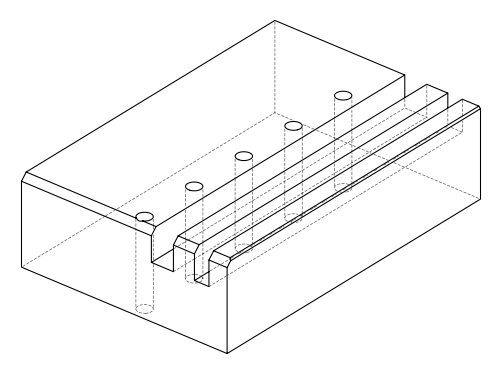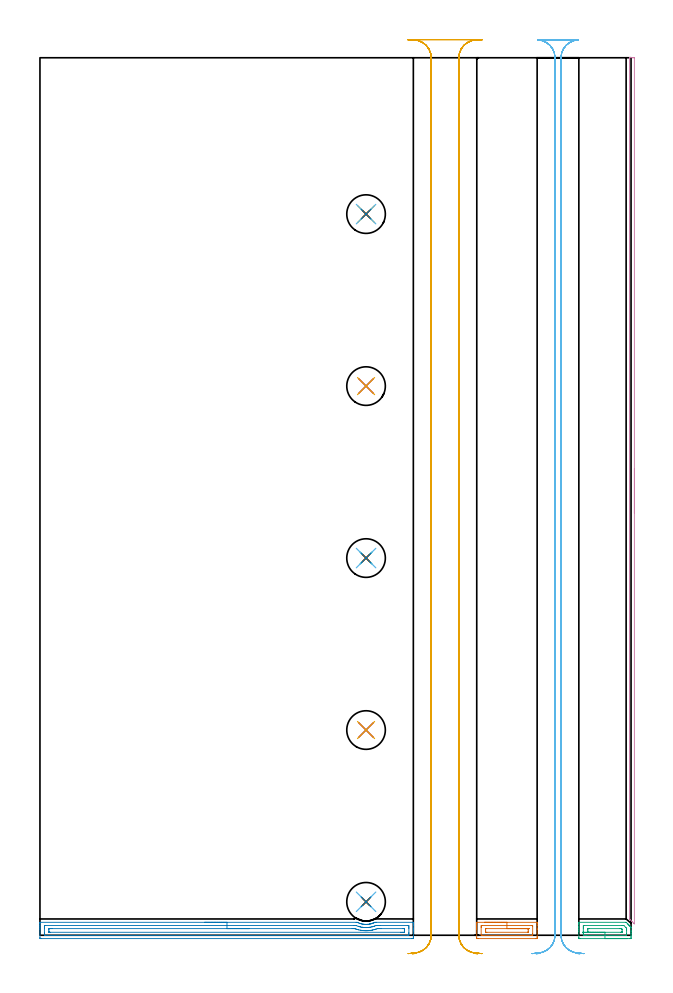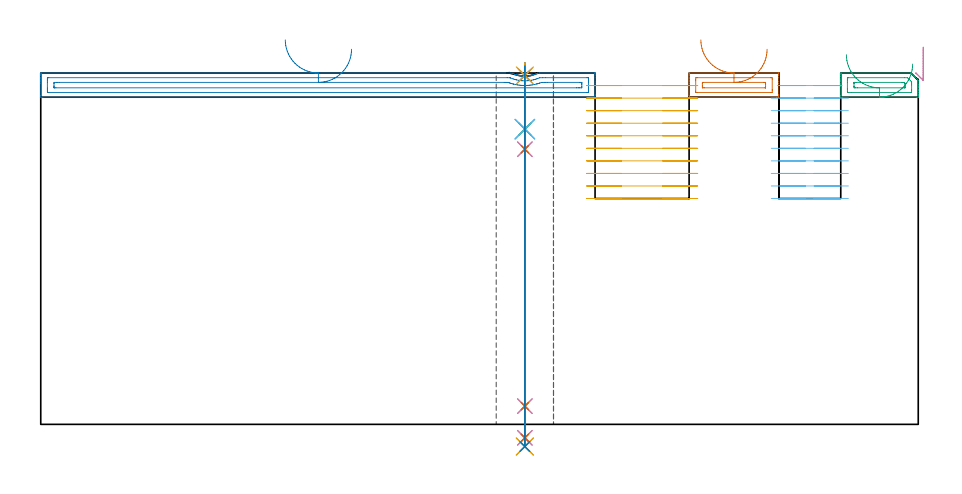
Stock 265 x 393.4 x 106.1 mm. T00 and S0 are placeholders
(PLAN: 26 operations, 17 tool changes, 50.5 min)
(1 AREA_MILL | FG_CHAMFER_SURFACE | UGT0205_001 | 0.85 min | 966 mm3)
(2 AREA_MILL_1 | FG_CHAMFER_SURFACE_1 | UGT0205_001 | 4.22 min | 4583 mm3)
(3 AREA_MILL_2 | FG_CHAMFER_SURFACE_2 | UGT0205_001 | 0.75 min | 745 mm3)
(4 AREA_MILL_3 | FG_CHAMFER_SURFACE_3 | UGT0205_001 | 3.25 min | 937 mm3)
(5 MILL_RECTANGULAR_SLOT | SLOT_RECTANGULAR | NXT0201_012 | Follow Part, ap 4, ae 75% | 18.55 min | 423202 mm3)
(6 MILL_RECTANGULAR_SLOT_1 | SLOT_RECTANGULAR_1 | NXT0201_012 | Follow Part, ap 4, ae 75% | 17.32 min | 278583 mm3)
(7 SPOT_DRILL | STEP1HOLE | NXT0321_9005460120000 | 0.03 min | 5 mm3)
(8 SPOT_DRILL_1 | STEP1HOLE_1 | NXT0321_9005460120000 | 0.03 min | 22 mm3)
(9 SPOT_DRILL_2 | STEP1HOLE_2 | NXT0321_9005460120000 | 0.03 min | 10 mm3)
(10 SPOT_DRILL_3 | STEP1HOLE_3 | NXT0321_9005460120000 | 0.03 min | 0 mm3)
(11 SPOT_DRILL_4 | STEP1HOLE_4 | NXT0321_9005460120000 | 0.03 min | 13 mm3)
(12 DRILL_BLIND_HOLE_INTO_CENTER | STEP1HOLE | NXT0301_084 | 0.08 min | 1552 mm3)
(13 GUN_DRILL_THROUGH_HOLE | STEP1HOLE | UGT0307_008 | 0.54 min | 8572 mm3)
(14 DRILL_TO_ENLARGE_THROUGH_HOLE | STEP1HOLE | UGT0301_244 | 0.46 min | 14769 mm3)
(15 DRILL_BLIND_HOLE_INTO_CENTER_1 | STEP1HOLE_1 | NXT0301_084 | 0.08 min | 1544 mm3)
(16 GUN_DRILL_THROUGH_HOLE_1 | STEP1HOLE_1 | UGT0307_008 | 0.54 min | 8612 mm3)
(17 DRILL_TO_ENLARGE_THROUGH_HOLE_1 | STEP1HOLE_1 | UGT0301_244 | 0.46 min | 14733 mm3)
(18 DRILL_BLIND_HOLE_INTO_CENTER_2 | STEP1HOLE_2 | NXT0301_084 | 0.08 min | 1548 mm3)
(19 GUN_DRILL_THROUGH_HOLE_2 | STEP1HOLE_2 | UGT0307_008 | 0.54 min | 8583 mm3)
(20 DRILL_TO_ENLARGE_THROUGH_HOLE_2 | STEP1HOLE_2 | UGT0301_244 | 0.46 min | 14769 mm3)
(21 DRILL_BLIND_HOLE_INTO_CENTER_3 | STEP1HOLE_3 | NXT0301_084 | 0.08 min | 1555 mm3)
(22 GUN_DRILL_THROUGH_HOLE_3 | STEP1HOLE_3 | UGT0307_008 | 0.54 min | 8581 mm3)
(23 DRILL_TO_ENLARGE_THROUGH_HOLE_3 | STEP1HOLE_3 | UGT0301_244 | 0.46 min | 14767 mm3)
(24 DRILL_BLIND_HOLE_INTO_CENTER_4 | STEP1HOLE_4 | NXT0301_084 | 0.08 min | 1567 mm3)
(25 GUN_DRILL_THROUGH_HOLE_4 | STEP1HOLE_4 | UGT0307_008 | 0.54 min | 8549 mm3)
(26 DRILL_TO_ENLARGE_THROUGH_HOLE_4 | STEP1HOLE_4 | UGT0301_244 | 0.46 min | 14768 mm3)
(TOOL UGT0205_001 | Chamfer Mill 20 x 3 x 45 deg. | D20 FL50 Z2)
(TOOL NXT0201_012 | ENDMILL 16mm [2P460-1600-NA 1630] | D16 FL38 Z6)
(TOOL NXT0321_9005460120000 | NC Spot Drill, 142deg, 12mm, Carbide, Uncoated | D12 PA142 FL30 Z2)
(TOOL NXT0301_084 | Carbide Drill 11.3mm [860.1-1130-034A1-MM 2214] | D11.3 PA140 FL55 Z2)
(TOOL UGT0307_008 | Gun Drill 11 mm | D11 PA130 FL24 Z1)
(TOOL UGT0301_244 | Twist Drill 17.3 mm | D17.3 PA118 FL130 Z2)
(OP 1 AREA_MILL)
G17 G21 G94 G90
T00 M6
G54
G17 G0 G90 X199.35 Y5.8 S1061 M3
G43 Z116.1 H0
G94 G1 X199.388 Z115.228 F250.
X199.502 Z114.363
X199.691 Z113.512
X199.953 Z112.68
X200.287 Z111.874
X200.69 Z111.1
X201.159 Z110.364
X201.69 Z109.672
X202.279 Z109.029
X202.922 Z108.44
X203.614 Z107.908
X204.35 Z107.44
X205.124 Z107.037
X205.93 Z106.703
X206.762 Z106.441
X207.614 Z106.252
X208.478 Z106.138
X209.35 Z106.1
X222.739
X222.89 Y5.797 Z106.088
X222.893 Y5.766 Z106.057
X222.9 Y5.408 Z105.708
Y5.011 Z105.31
Y4.37 Z104.665
Y3.161 Z103.458
Y2.594 Z102.888
Y-0.674 Z99.623
X222.898 Y-0.958 Z99.339
X222.892 Y-1.491 Z98.806
X222.832 Y-1.494 Z98.803
X222.293 Y-1.5 Z98.8
X196.407
X195.868 Y-1.494 Z98.803
X195.808 Y-1.491 Z98.806
X195.8 Y-0.958 Z99.339
Y2.594 Z102.888
Y3.161 Z103.458
Y3.482 Z103.778
Y4.049 Z104.346
Y4.37 Z104.665
Y5.011 Z105.31
Y5.409 Z105.708
X195.807 Y5.766 Z106.057
X195.81 Y5.797 Z106.088
X195.961 Y5.8 Z106.1
X209.35
Y4.386 Z104.686
X220.507 Y4.385 Z104.685
X220.89 Y4.37 Z104.67
X220.899 Y3.981 Z104.281
X220.9 Y0.818 Z101.118
X220.899 Y0.429 Z100.729
X220.89 Y-0.07 Z100.23
X220.523 Y-0.085 Z100.215
X220.507 Y-0.086 Z100.214
X198.193 Y-0.085 Z100.215
X197.81 Y-0.07 Z100.23
X197.801 Y0.319 Z100.619
X197.8 Y3.482 Z103.782
X197.801 Y3.871 Z104.171
X197.81 Y4.37 Z104.67
X198.177 Y4.385 Z104.685
X198.193 Y4.386 Z104.686
X209.35
Y2.972 Z103.272
X218.343 Y2.971 Z103.271
X218.722 Y2.969 Z103.269
X218.848 Y2.967 Z103.267
X218.885 Y2.965 Z103.265
X218.891 Y2.888 Z103.188
X218.896 Y2.771 Z103.071
X218.899 Y2.594 Z102.894
X218.9 Y2.417 Z102.717
Y1.706 Z102.006
X218.899 Y1.53 Z101.83
X218.893 Y1.353 Z101.653
X218.89 Y1.334 Z101.634
X218.886 Y1.332 Z101.632
X218.864 Y1.33 Z101.63
X218.817 Y1.329 Z101.629
X218.722 Y1.328 Z101.628
X200.357 Y1.329 Z101.629
X199.978 Y1.331 Z101.631
X199.852 Y1.333 Z101.633
X199.815 Y1.335 Z101.635
X199.809 Y1.412 Z101.712
X199.804 Y1.529 Z101.829
X199.801 Y1.706 Z102.006
X199.8 Y1.883 Z102.183
Y2.594 Z102.894
X199.801 Y2.77 Z103.07
X199.807 Y2.947 Z103.247
X199.81 Y2.966 Z103.266
X199.814 Y2.968 Z103.268
X199.836 Y2.97 Z103.27
X199.883 Y2.971 Z103.271
X199.978
X209.35 Y2.972 Z103.272
X210.222 Z103.31
X211.087 Z103.423
X211.938 Z103.612
X212.77 Z103.875
X213.576 Z104.208
X214.35 Z104.611
X215.086 Z105.08
X215.778 Z105.611
X216.421 Z106.2
X217.01 Z106.844
X217.542 Z107.536
X218.01 Z108.272
X218.413 Y2.971 Z109.045
X218.747 Z109.851
X219.009 Z110.683
X219.198 Z111.535
X219.312 Z112.4
X219.35 Z113.271
G0 Z116.1
M5
M2
(OP 2 AREA_MILL_1)
G17 G21 G94 G90
T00 M6
G54
G17 G0 G90 X73.848 Y5.8 S1061 M3
G43 Z116.1 H0
G94 G1 X73.886 Z115.228 F250.
X74. Z114.363
X74.188 Z113.512
X74.451 Z112.68
X74.785 Z111.874
X75.187 Z111.1
X75.656 Z110.364
X76.187 Z109.672
X76.777 Z109.029
X77.42 Z108.44
X78.112 Z107.908
X78.848 Z107.44
X79.621 Z107.037
X80.427 Z106.703
X81.259 Z106.441
X82.111 Z106.252
X82.976 Z106.138
X83.848 Z106.1
X141.768
X142.274 Y5.797 Z106.088
X142.463 Y5.704 Z106.003
X142.6 Y5.64 Z105.938
X143.044 Y5.456 Z105.753
X143.462 Y5.304 Z105.603
X143.492 Y5.293 Z105.592
X143.555 Y5.275 Z105.572
X143.611 Y5.258 Z105.556
X143.937 Y5.16 Z105.46
X144.15 Y5.108 Z105.407
X144.385 Y5.05 Z105.35
X144.76 Y4.974 Z105.273
X144.84 Y4.962 Z105.261
X145.018 Y4.935 Z105.234
X145.277 Y4.905 Z105.203
X145.341 Y4.901 Z105.196
X145.723 Y4.871 Z105.169
X145.759 Y4.869 Z105.167
X145.886 Y4.866 Z105.16
X145.977 Y4.861 Z105.156
X146.169 Y4.853 Z105.148
X146.463 Y4.864 Z105.156
X146.616 Y4.867 Z105.163
X146.645 Y4.869 Z105.165
X146.802 Y4.883 Z105.176
X146.93 Y4.892 Z105.189
X147.062 Y4.903 Z105.199
X147.128 Y4.911 Z105.207
X147.64 Y4.974 Z105.273
X147.833 Y5.012 Z105.311
X147.954 Y5.037 Z105.334
X148.021 Y5.054 Z105.349
X148.402 Y5.145 Z105.441
X148.468 Y5.164 Z105.461
X148.549 Y5.187 Z105.485
X148.791 Y5.258 Z105.555
X148.847 Y5.274 Z105.571
X148.915 Y5.299 Z105.594
X149.192 Y5.396 Z105.694
X149.295 Y5.432 Z105.731
X149.411 Y5.48 Z105.778
X149.739 Y5.614 Z105.911
X149.808 Y5.647 Z105.943
X149.928 Y5.702 Z106.
X149.985 Y5.73 Z106.022
X150.134 Y5.801 Z106.082
X150.702 Y5.8 Z106.1
X167.229
X167.39 Y5.797 Z106.088
X167.393 Y5.764 Z106.055
X167.4 Y5.384 Z105.683
Y5.051 Z105.351
Y4.37 Z104.665
Y3.141 Z103.438
Y2.594 Z102.888
Y1.98 Z102.275
Y-0.684 Z99.613
X167.398 Y-0.958 Z99.339
X167.392 Y-1.492 Z98.806
X167.322 Y-1.494 Z98.803
X166.782 Y-1.5 Z98.8
X0.618
X0.078 Y-1.494 Z98.803
X0.008 Y-1.492 Z98.806
X0. Y-0.958 Z99.339
Y2.594 Z102.888
Y3.141 Z103.438
Y3.482 Z103.778
Y4.029 Z104.325
Y4.37 Z104.665
Y5.051 Z105.351
Y5.384 Z105.684
X0.007 Y5.764 Z106.055
X0.01 Y5.797 Z106.088
X0.171 Y5.8 Z106.1
X83.848
Y4.386 Z104.686
X140.875 Y4.385 Z104.685
X141.687 Y4.37 Z104.67
X141.768 Y4.343 Z104.643
X141.811 Y4.327 Z104.627
X142.661 Y4.014 Z104.314
X143.175 Y3.859 Z104.159
X143.555 Y3.76 Z104.06
X143.641 Y3.74 Z104.04
X144.378 Y3.587 Z103.887
X144.415 Y3.58 Z103.88
X144.448 Y3.576 Z103.876
X145.267 Y3.482 Z103.782
X145.341 Y3.476 Z103.776
X145.347
X146.235 Y3.442 Z103.742
X146.275 Y3.441 Z103.741
X147.118 Y3.482 Z103.782
X147.127 Y3.483 Z103.783
X147.927 Y3.575 Z103.875
X148.021 Y3.588 Z103.888
X148.08 Y3.598 Z103.898
X148.781 Y3.748 Z104.048
X148.915 Y3.78 Z104.08
X149.381 Y3.907 Z104.207
X149.808 Y4.039 Z104.339
X150.053 Y4.126 Z104.426
X150.705 Y4.373 Z104.673
X151.595 Y4.38 Z104.68
X152.472 Y4.386 Z104.686
X164.995 Y4.385 Z104.685
X165.39 Y4.37 Z104.67
X165.397 Y3.97 Z104.27
X165.399 Y3.482 Z103.782
X165.4 Y3.08 Z103.38
Y1.304 Z101.604
X165.399 Y0.818 Z101.118
X165.398 Y0.418 Z100.718
X165.39 Y-0.07 Z100.23
X165.011 Y-0.085 Z100.215
X164.995
X2.405
X2.01 Y-0.07 Z100.23
X2.003 Y0.33 Z100.63
X2.001 Y0.818 Z101.118
X2. Y1.22 Z101.52
Y2.996 Z103.296
X2.001 Y3.482 Z103.782
X2.002 Y3.882 Z104.182
X2.01 Y4.37 Z104.67
X2.389 Y4.385 Z104.685
X2.405
X83.848 Y4.386 Z104.686
Y2.972 Z103.272
X139.981 Y2.971 Z103.271
X140.497 Y2.969 Z103.269
X140.875 Y2.964 Z103.264
X141.132 Y2.959 Z103.259
X141.534 Y2.827 Z103.127
X141.768 Y2.748 Z103.048
X142.259 Y2.594 Z102.894
X142.661 Y2.485 Z102.785
X142.809 Y2.447 Z102.747
X143.555 Y2.288 Z102.588
X143.939 Y2.212 Z102.512
X144.448 Y2.149 Z102.449
X144.953 Y2.092 Z102.392
X145.341 Y2.066 Z102.366
X145.897 Y2.041 Z102.341
X146.235 Y2.03 Z102.33
X146.779 Y2.053 Z102.353
X147.128 Y2.072 Z102.372
X147.613 Y2.113 Z102.413
X148.021 Y2.159 Z102.459
X148.413 Y2.205 Z102.505
X148.915 Y2.301 Z102.601
X149.158 Y2.352 Z102.652
X149.808 Y2.504 Z102.804
X149.881 Y2.522 Z102.822
X150.144 Y2.594 Z102.894
X150.568 Y2.727 Z103.027
X150.702 Y2.771 Z103.071
X151.232 Y2.955 Z103.255
X151.595 Y2.964 Z103.264
X152.111 Y2.969 Z103.269
X152.488 Y2.971 Z103.271
X153.002 Y2.972 Z103.272
X162.829 Y2.971 Z103.271
X163.208 Y2.969 Z103.269
X163.335 Y2.967 Z103.267
X163.376 Y2.965 Z103.265
X163.39 Y2.954 Z103.254
X163.393 Y2.911 Z103.211
X163.397 Y2.784 Z103.084
X163.399 Y2.594 Z102.894
X163.4 Y2.404 Z102.704
X163.398 Y1.706 Z102.006
X163.397 Y1.519 Z101.819
X163.389 Y1.335 Z101.635
X163.208 Y1.333 Z101.633
X162.694 Y1.33 Z101.63
X162.315 Y1.329 Z101.629
X161.802 Y1.328 Z101.628
X4.571 Y1.329 Z101.629
X4.191 Y1.331 Z101.631
X4.065 Y1.333 Z101.633
X4.024 Y1.335 Z101.635
X4.01 Y1.346 Z101.646
X4.007 Y1.389 Z101.689
X4.003 Y1.516 Z101.816
X4.001 Y1.706 Z102.006
X4. Y1.896 Z102.196
X4.002 Y2.594 Z102.894
X4.003 Y2.781 Z103.081
X4.011 Y2.964 Z103.264
X4.191 Y2.967 Z103.267
X4.706 Y2.97 Z103.27
X5.085 Y2.971 Z103.271
X5.598 Y2.972 Z103.272
X83.848
X84.719 Z103.31
X85.584 Z103.423
X86.436 Z103.612
X87.268 Z103.875
X88.074 Z104.208
X88.848 Z104.611
X89.583 Z105.08
X90.275 Z105.611
X90.919 Z106.201
X91.508 Z106.844
X92.039 Z107.536
X92.508 Z108.272
X92.911 Z109.045
X93.245 Z109.851
X93.507 Z110.683
X93.696 Z111.535
X93.81 Z112.4
X93.848 Z113.272
G0 Z116.1
M5
M2
(OP 3 AREA_MILL_2)
G17 G21 G94 G90
T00 M6
G54
G17 G0 G90 X263.3 Y-1.5 S1061 M3
G43 Z116.1 H0
Z108.8
G94 G1 X263.262 Z107.928 F250.
X263.148 Z107.064
X262.959 Z106.212
X262.697 Z105.38
X262.363 Z104.574
X261.96 Z103.8
X261.492 Z103.064
X260.96 Z102.372
X260.371 Z101.729
X259.728 Z101.14
X259.036 Z100.608
X258.3 Z100.14
X257.526 Z99.737
X256.72 Z99.403
X255.888 Z99.141
X255.036 Z98.952
X254.172 Z98.838
X253.3 Z98.8
X242.173
X241.636 Y-1.493 Z98.803
X241.608 Y-1.491 Z98.805
X241.6 Y-0.958 Z99.338
Y1.706 Z102.
Y2.338 Z102.636
Y2.594 Z102.891
Y3.226 Z103.523
Y3.482 Z103.778
Y3.993 Z104.292
Y4.747 Z105.046
Y5.258 Z105.557
Y5.488 Z105.787
X241.607 Y5.773 Z106.065
X241.61 Y5.797 Z106.089
X241.728 Y5.8 Z106.1
X262.647
X262.795 Y5.796 Z106.089
X262.846 Y5.756 Z106.051
X262.899 Y5.702 Z106.
X263.537 Y5.064 Z105.363
X263.64 Y4.962 Z105.258
X263.74 Y4.861 Z105.16
X263.833 Y4.767 Z105.066
X263.936 Y4.666 Z104.962
X264.035 Y4.565 Z104.865
X264.13 Y4.47 Z104.77
X264.232 Y4.37 Z104.666
X264.33 Y4.27 Z104.569
X264.427 Y4.173 Z104.473
X264.528 Y4.074 Z104.37
X264.626 Y3.975 Z104.274
X264.724 Y3.877 Z104.176
X264.823 Y3.778 Z104.074
X264.99 Y3.608 Z103.905
X265. Y3.502 Z103.802
Y2.217 Z102.516
Y1.706 Z102.002
Y1.451 Z101.747
Y0.818 Z101.115
Y0.563 Z100.86
Y-0.07 Z100.224
Y-0.642 Z99.653
X264.998 Y-0.958 Z99.337
X264.993 Y-1.491 Z98.805
X264.963 Y-1.493 Z98.803
X264.427 Y-1.5 Z98.8
X253.3
Y-0.086 Z100.214
X244.844
X243.953 Y-0.079 Z100.221
X243.61 Y-0.07 Z100.23
X243.603 Y0.28 Z100.58
X243.601 Y0.818 Z101.118
X243.6 Y1.171 Z101.471
Y2.946 Z103.246
X243.601 Y3.482 Z103.782
X243.602 Y3.832 Z104.132
X243.61 Y4.37 Z104.67
X243.938 Y4.385 Z104.685
X243.953
X260.866 Y4.386 Z104.686
X261.756 Y4.379 Z104.679
X261.769 Y4.37 Z104.67
X262.654 Y3.497 Z103.797
X262.668 Y3.482 Z103.782
X262.99 Y3.139 Z103.439
X262.996 Y2.594 Z102.894
X262.999 Y2.242 Z102.542
Y0.818 Z101.118
X262.998 Y0.468 Z100.768
X262.99 Y-0.07 Z100.23
X262.662 Y-0.085 Z100.215
X262.647
X253.3 Y-0.086 Z100.214
Y1.328 Z101.628
X246.624 Y1.329 Z101.629
X246.111 Y1.33 Z101.63
X245.734 Y1.333 Z101.633
X245.617 Y1.335 Z101.635
X245.607 Y1.573 Z101.873
X245.602 Y1.706 Z102.006
X245.6 Y1.839 Z102.139
Y2.594 Z102.894
Y2.727 Z103.027
X245.603 Y2.861 Z103.161
X245.609 Y2.949 Z103.249
X245.613 Y2.966 Z103.266
X245.617 Y2.968 Z103.268
X245.639 Y2.97 Z103.27
X245.734 Y2.971 Z103.271
X246.245 Y2.972 Z103.272
X259.976 Y2.971 Z103.271
X260.352 Y2.969 Z103.269
X260.61 Y2.964 Z103.264
X260.731 Y2.958 Z103.258
X260.866 Y2.829 Z103.129
X260.977 Y2.712 Z103.012
X260.99 Y2.594 Z102.894
X260.996 Y2.464 Z102.764
X261. Y1.706 Z102.006
Y1.573 Z101.873
X260.997 Y1.439 Z101.739
X260.991 Y1.351 Z101.651
X260.987 Y1.334 Z101.634
X260.983 Y1.332 Z101.632
X260.961 Y1.33 Z101.63
X260.866 Y1.329 Z101.629
X260.355 Y1.328 Z101.628
X253.3
X252.428 Z101.667
X251.564 Z101.78
X250.712 Z101.969
X249.88 Z102.232
X249.074 Z102.565
X248.3 Z102.968
X247.564 Z103.437
X246.872 Z103.968
X246.229 Z104.557
X245.64 Z105.201
X245.108 Z105.893
X244.64 Z106.628
X244.237 Z107.402
X243.903 Z108.208
X243.641 Z109.04
X243.452 Z109.892
X243.338 Z110.757
X243.3 Z111.628
G0 Z116.1
M5
M2
(OP 4 AREA_MILL_3)
G17 G21 G94 G90
T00 M6
G54
G17 G0 G90 X266.5 Y209.25 S1061 M3
G43 Z116.1 H0
Z113.9
G94 G1 Y209.212 Z113.028 F250.
Y209.098 Z112.164
Y208.909 Z111.312
Y208.647 Z110.48
Y208.313 Z109.674
Y207.91 Z108.9
Y207.442 Z108.164
Y206.91 Z107.472
Y206.321 Z106.829
Y205.678 Z106.24
Y204.986 Z105.709
Y204.25 Z105.24
Y203.476 Z104.837
Y202.67 Z104.503
Y201.838 Z104.241
Y200.986 Z104.052
Y200.122 Z103.938
Y199.25 Z103.9
X266.499 Y5.218
Y5.194 Z103.899
X266.495 Y5.16 Z103.9
X266.49 Y5.119 Z103.902
X266.378 Y5.221 Z104.019
X266.289 Y5.311 Z104.11
X265.427 Y6.172 Z104.972
X264.534 Y7.066 Z105.866
X264.367 Y7.235 Z106.03
X264.304 Y7.305 Z106.089
X264.3 Y7.513 Z106.1
Y393.222
X264.303 Y393.39 Z106.088
X264.391 Y393.396 Z106.
X264.487 Y393.4 Z105.913
X264.708 Z105.691
X265.4 Z104.994
X265.746 Z104.65
X266.266 Y393.397 Z104.13
X266.491 Y393.395 Z103.905
X266.494 Y393.339 Z103.904
X266.5 Y393.101 Z103.9
Y199.25
Y198.378 Z103.938
Y197.514 Z104.052
Y196.662 Z104.241
Y195.83 Z104.503
Y195.024 Z104.837
Y194.25 Z105.24
Y193.514 Z105.709
Y192.822 Z106.24
Y192.179 Z106.829
Y191.59 Z107.472
Y191.058 Z108.164
Y190.59 Z108.9
Y190.187 Z109.674
Y189.853 Z110.48
Y189.591 Z111.312
Y189.402 Z112.164
Y189.288 Z113.028
Y189.25 Z113.9
G0 Z116.1
M5
M2
(OP 5 MILL_RECTANGULAR_SLOT)
G17 G21 G94 G90
T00 M6
G54
G17 G0 G90 X196.22 Y-8.534 S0 M3
G43 Z116.1 H1
Z102.31
G94 G1 X193.363 Y-7.62 F250.
G2 X187.8 Y0. R8. F500.
G1 Y393.4
G2 X195.4 Y401.39 R8.
G1 X198.396 Y401.54 F250.
X164.804
X167.8 Y401.39
G2 X175.4 Y393.4 R8. F500.
G1 Y0.
G2 X169.859 Y-7.613 R8.
G1 X167.004 Y-8.535 F250.
G0 X198.097 Y-8.23 Z98.52
G1 X195.108 Y-7.97
G2 X187.8 Y0. R8. F500.
G1 Y393.4
G2 X195.4 Y401.39 R8.
G1 X198.396 Y401.54 F250.
X164.804
X167.8 Y401.39
G2 X175.4 Y393.4 R8. F500.
G1 Y0.
G2 X168.092 Y-7.97 R8.
G1 X165.103 Y-8.23 F250.
G0 X198.097 Z94.73
G1 X195.108 Y-7.97
G2 X187.8 Y0. R8. F500.
G1 Y393.4
G2 X195.4 Y401.39 R8.
G1 X198.396 Y401.54 F250.
X164.804
X167.8 Y401.39
G2 X175.4 Y393.4 R8. F500.
G1 Y0.
G2 X168.092 Y-7.97 R8.
G1 X165.103 Y-8.23 F250.
G0 X198.097 Z90.94
G1 X195.108 Y-7.97
G2 X187.8 Y0. R8. F500.
G1 Y393.4
G2 X195.4 Y401.39 R8.
G1 X198.396 Y401.54 F250.
X164.804
X167.8 Y401.39
G2 X175.4 Y393.4 R8. F500.
G1 Y0.
G2 X168.092 Y-7.97 R8.
G1 X165.103 Y-8.23 F250.
G0 X198.097 Z87.15
G1 X195.108 Y-7.97
G2 X187.8 Y0. R8. F500.
G1 Y393.4
G2 X195.4 Y401.39 R8.
G1 X198.396 Y401.54 F250.
X164.804
X167.8 Y401.39
G2 X175.4 Y393.4 R8. F500.
G1 Y0.
G2 X168.092 Y-7.97 R8.
G1 X165.103 Y-8.23 F250.
G0 X198.097 Z83.36
G1 X195.108 Y-7.97
G2 X187.8 Y0. R8. F500.
G1 Y393.4
G2 X195.4 Y401.39 R8.
G1 X198.396 Y401.54 F250.
X164.804
X167.8 Y401.39
G2 X175.4 Y393.4 R8. F500.
G1 Y0.
G2 X168.092 Y-7.97 R8.
G1 X165.103 Y-8.23 F250.
G0 X198.097 Z79.57
G1 X195.108 Y-7.97
G2 X187.8 Y0. R8. F500.
G1 Y393.4
G2 X195.4 Y401.39 R8.
G1 X198.396 Y401.54 F250.
X164.804
X167.8 Y401.39
G2 X175.4 Y393.4 R8. F500.
G1 Y0.
G2 X168.092 Y-7.97 R8.
G1 X165.103 Y-8.23 F250.
G0 X198.097 Z75.78
G1 X195.108 Y-7.97
G2 X187.8 Y0. R8. F500.
G1 Y393.4
G2 X195.4 Y401.39 R8.
G1 X198.396 Y401.54 F250.
X164.804
X167.8 Y401.39
G2 X175.4 Y393.4 R8. F500.
G1 Y0.
G2 X168.092 Y-7.97 R8.
G1 X165.103 Y-8.23 F250.
G0 X198.097 Z71.99
G1 X195.108 Y-7.97
G2 X187.8 Y0. R8. F500.
G1 Y393.4
G2 X195.4 Y401.39 R8.
G1 X198.396 Y401.54 F250.
X164.804
X167.8 Y401.39
G2 X175.4 Y393.4 R8. F500.
G1 Y0.
G2 X168.092 Y-7.97 R8.
G1 X165.103 Y-8.23 F250.
G0 X198.097 Z68.2
G1 X195.108 Y-7.97
G2 X187.8 Y0. R8. F500.
G1 Y393.4
G2 X195.4 Y401.39 R8.
G1 X198.396 Y401.54 F250.
X164.804
X167.8 Y401.39
G2 X175.4 Y393.4 R8. F500.
G1 Y0.
G2 X168.092 Y-7.97 R8.
G1 X165.103 Y-8.23 F250.
G0 Z116.1
M5
M2
(OP 6 MILL_RECTANGULAR_SLOT_1)
G17 G21 G94 G90
T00 M6
G54
G17 G0 G90 X241.999 Y-8.535 S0 M3
G43 Z116.1 H1
Z102.31
G94 G1 X239.143 Y-7.614 F250.
G2 X233.6 Y0. R8. F500.
G1 Y393.4
G2 X241.2 Y401.39 R8.
G1 Y401.4
X223.3
Y401.39
G2 X230.9 Y393.4 R8.
G1 Y0.
G2 X225.363 Y-7.612 R8.
G1 X222.508 Y-8.535 F250.
G0 X243.897 Y-8.23 Z98.52
G1 X240.908 Y-7.97
G2 X233.6 Y0. R8. F500.
G1 Y393.4
G2 X241.2 Y401.39 R8.
G1 Y401.4
X223.3
Y401.39
G2 X230.9 Y393.4 R8.
G1 Y0.
G2 X223.592 Y-7.97 R8.
G1 X220.603 Y-8.23 F250.
G0 X243.897 Z94.73
G1 X240.908 Y-7.97
G2 X233.6 Y0. R8. F500.
G1 Y393.4
G2 X241.2 Y401.39 R8.
G1 X223.3
G2 X230.9 Y393.4 R8.
G1 Y0.
G2 X223.592 Y-7.97 R8.
G1 X220.603 Y-8.23 F250.
G0 X243.897 Z90.94
G1 X240.908 Y-7.97
G2 X233.6 Y0. R8. F500.
G1 Y393.4
G2 X241.2 Y401.39 R8.
G1 X223.3
G2 X230.9 Y393.4 R8.
G1 Y0.
G2 X223.592 Y-7.97 R8.
G1 X220.603 Y-8.23 F250.
G0 X243.897 Z87.15
G1 X240.908 Y-7.97
G2 X233.6 Y0. R8. F500.
G1 Y393.4
G2 X241.2 Y401.39 R8.
G1 X223.3
G2 X230.9 Y393.4 R8.
G1 Y0.
G2 X223.592 Y-7.97 R8.
G1 X220.603 Y-8.23 F250.
G0 X243.897 Z83.36
G1 X240.908 Y-7.97
G2 X233.6 Y0. R8. F500.
G1 Y393.4
G2 X241.2 Y401.39 R8.
G1 X223.3
G2 X230.9 Y393.4 R8.
G1 Y0.
G2 X223.592 Y-7.97 R8.
G1 X220.603 Y-8.23 F250.
G0 X243.897 Z79.57
G1 X240.908 Y-7.97
G2 X233.6 Y0. R8. F500.
G1 Y393.4
G2 X241.2 Y401.39 R8.
G1 X223.3
G2 X230.9 Y393.4 R8.
G1 Y0.
G2 X223.592 Y-7.97 R8.
G1 X220.603 Y-8.23 F250.
G0 X243.897 Z75.78
G1 X240.908 Y-7.97
G2 X233.6 Y0. R8. F500.
G1 Y393.4
G2 X241.2 Y401.39 R8.
G1 X223.3
G2 X230.9 Y393.4 R8.
G1 Y0.
G2 X223.592 Y-7.97 R8.
G1 X220.603 Y-8.23 F250.
G0 X243.897 Z71.99
G1 X240.908 Y-7.97
G2 X233.6 Y0. R8. F500.
G1 Y393.4
G2 X241.2 Y401.39 R8.
G1 X223.3
G2 X230.9 Y393.4 R8.
G1 Y0.
G2 X223.592 Y-7.97 R8.
G1 X220.603 Y-8.23 F250.
G0 X243.897 Z68.2
G1 X240.908 Y-7.97
G2 X233.6 Y0. R8. F500.
G1 Y393.4
G2 X241.2 Y401.39 R8.
G1 Y401.4
X223.3
Y401.39
G2 X230.9 Y393.4 R8.
G1 Y0.
G2 X223.592 Y-7.97 R8.
G1 X220.603 Y-8.23 F250.
G0 Z116.1
M5
M2
(OP 7 SPOT_DRILL)
G17 G21 G94 G90
T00 M6
G54
G17 G0 G90 X146.2 Y15. S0 M3
G43 Z116.1 H0
G94 G81 G98 Z105.355 F250. R109.1
G80
M5
M2
(OP 8 SPOT_DRILL_1)
G17 G21 G94 G90
T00 M6
G54
G17 G0 G90 X146.2 Y92. S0 M3
G43 Z116.1 H0
G94 G81 G98 Z105.355 F250. R109.1
G80
M5
M2
(OP 9 SPOT_DRILL_2)
G17 G21 G94 G90
T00 M6
G54
G17 G0 G90 X146.2 Y169.1 S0 M3
G43 Z116.1 H0
G94 G81 G98 Z105.355 F250. R109.1
G80
M5
M2
(OP 10 SPOT_DRILL_3)
G17 G21 G94 G90
T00 M6
G54
G17 G0 G90 X146.2 Y246.2 S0 M3
G43 Z116.1 H0
G94 G81 G98 Z105.355 F250. R109.1
G80
M5
M2
(OP 11 SPOT_DRILL_4)
G17 G21 G94 G90
T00 M6
G54
G17 G0 G90 X146.2 Y323.3 S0 M3
G43 Z116.1 H0
G94 G81 G98 Z105.355 F250. R109.1
G80
M5
M2
(OP 12 DRILL_BLIND_HOLE_INTO_CENTER)
G17 G21 G94 G90
T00 M6
G54
G17 G0 G90 X146.2 Y15. S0 M3
G43 Z116.1 H1
G94 G81 G98 Z89.15 F250. R108.1
G80
M5
M2
(OP 13 GUN_DRILL_THROUGH_HOLE)
G17 G21 G94 G90
T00 M6
G54
G17 G0 G90 X146.2 Y15. M8
G43 Z116.1 H0
Z102.181
S716 M3
G94 G1 Z83.087 F125. M26
G4 X.084
Z5.5 F250.
G4 X.084
Z-4.065 F125.
G4 X.084
M5
M9
G0 Z102.181
Z116.1
M2
(OP 14 DRILL_TO_ENLARGE_THROUGH_HOLE)
G17 G21 G94 G90
T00 M6
G54
G17 G0 G90 X146.2 Y15. S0 M3
G43 Z116.1 H0
G94 G73 G98 Z-6.697 F250. Q16.114 R108.1
G80
M5
M2
(OP 15 DRILL_BLIND_HOLE_INTO_CENTER_1)
G17 G21 G94 G90
T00 M6
G54
G17 G0 G90 X146.2 Y92. S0 M3
G43 Z116.1 H1
G94 G81 G98 Z89.15 F250. R108.1
G80
M5
M2
(OP 16 GUN_DRILL_THROUGH_HOLE_1)
G17 G21 G94 G90
T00 M6
G54
G17 G0 G90 X146.2 Y92. M8
G43 Z116.1 H0
Z102.181
S716 M3
G94 G1 Z83.087 F125. M26
G4 X.084
Z5.5 F250.
G4 X.084
Z-4.065 F125.
G4 X.084
M5
M9
G0 Z102.181
Z116.1
M2
(OP 17 DRILL_TO_ENLARGE_THROUGH_HOLE_1)
G17 G21 G94 G90
T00 M6
G54
G17 G0 G90 X146.2 Y92. S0 M3
G43 Z116.1 H0
G94 G73 G98 Z-6.697 F250. Q16.114 R108.1
G80
M5
M2
(OP 18 DRILL_BLIND_HOLE_INTO_CENTER_2)
G17 G21 G94 G90
T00 M6
G54
G17 G0 G90 X146.2 Y169.1 S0 M3
G43 Z116.1 H1
G94 G81 G98 Z89.15 F250. R108.1
G80
M5
M2
(OP 19 GUN_DRILL_THROUGH_HOLE_2)
G17 G21 G94 G90
T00 M6
G54
G17 G0 G90 X146.2 Y169.1 M8
G43 Z116.1 H0
Z102.181
S716 M3
G94 G1 Z83.087 F125. M26
G4 X.084
Z5.5 F250.
G4 X.084
Z-4.065 F125.
G4 X.084
M5
M9
G0 Z102.181
Z116.1
M2
(OP 20 DRILL_TO_ENLARGE_THROUGH_HOLE_2)
G17 G21 G94 G90
T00 M6
G54
G17 G0 G90 X146.2 Y169.1 S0 M3
G43 Z116.1 H0
G94 G73 G98 Z-6.697 F250. Q16.114 R108.1
G80
M5
M2
(OP 21 DRILL_BLIND_HOLE_INTO_CENTER_3)
G17 G21 G94 G90
T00 M6
G54
G17 G0 G90 X146.2 Y246.2 S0 M3
G43 Z116.1 H1
G94 G81 G98 Z89.15 F250. R108.1
G80
M5
M2
(OP 22 GUN_DRILL_THROUGH_HOLE_3)
G17 G21 G94 G90
T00 M6
G54
G17 G0 G90 X146.2 Y246.2 M8
G43 Z116.1 H0
Z102.181
S716 M3
G94 G1 Z83.087 F125. M26
G4 X.084
Z5.5 F250.
G4 X.084
Z-4.065 F125.
G4 X.084
M5
M9
G0 Z102.181
Z116.1
M2
(OP 23 DRILL_TO_ENLARGE_THROUGH_HOLE_3)
G17 G21 G94 G90
T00 M6
G54
G17 G0 G90 X146.2 Y246.2 S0 M3
G43 Z116.1 H0
G94 G73 G98 Z-6.697 F250. Q16.114 R108.1
G80
M5
M2
(OP 24 DRILL_BLIND_HOLE_INTO_CENTER_4)
G17 G21 G94 G90
T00 M6
G54
G17 G0 G90 X146.2 Y323.3 S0 M3
G43 Z116.1 H1
G94 G81 G98 Z89.15 F250. R108.1
G80
M5
M2
(OP 25 GUN_DRILL_THROUGH_HOLE_4)
G17 G21 G94 G90
T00 M6
G54
G17 G0 G90 X146.2 Y323.3 M8
G43 Z116.1 H0
Z102.181
S716 M3
G94 G1 Z83.087 F125. M26
G4 X.084
Z5.5 F250.
G4 X.084
Z-4.065 F125.
G4 X.084
M5
M9
G0 Z102.181
Z116.1
M2
(OP 26 DRILL_TO_ENLARGE_THROUGH_HOLE_4)
G17 G21 G94 G90
T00 M6
G54
G17 G0 G90 X146.2 Y323.3 S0 M3
G43 Z116.1 H0
G94 G73 G98 Z-6.697 F250. Q16.114 R108.1
G80
M5
M2
